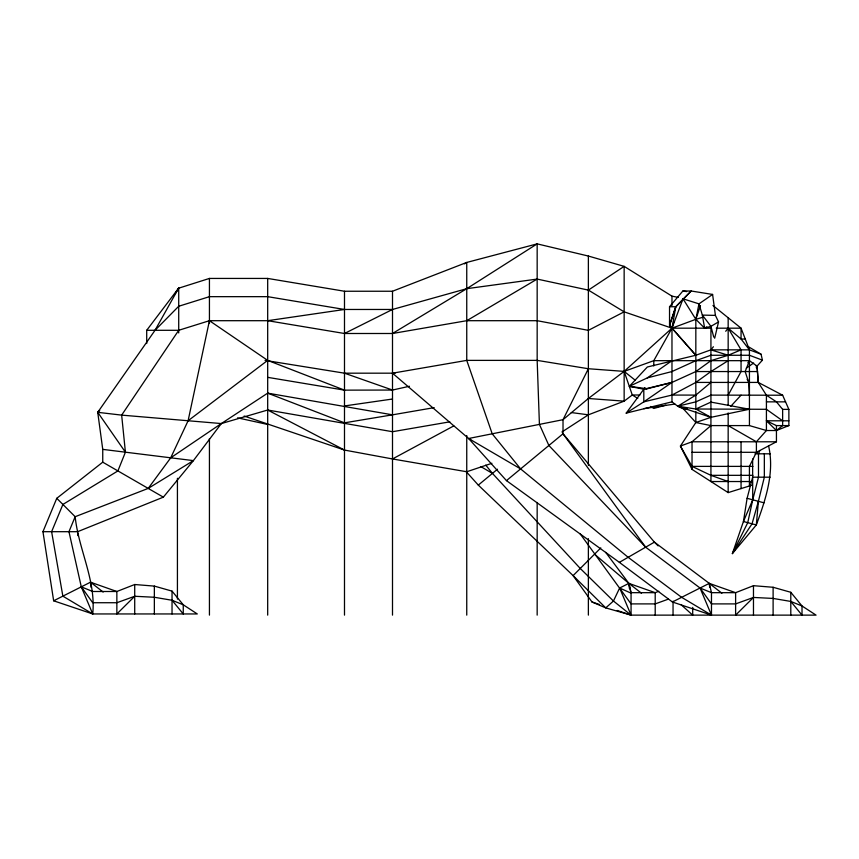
<?xml version="1.0" encoding="UTF-8"?>
<svg xmlns="http://www.w3.org/2000/svg" width="859" height="859" viewBox="0 0 859 859"><rect width="100%" height="100%" fill="white"/><g stroke="black" fill="none" stroke-linecap="round" stroke-linejoin="round"><path stroke-width="1.29" d="M178.704 288.184L209.435 278.434L267.686 278.434L344.491 291.244L392.499 291.244L466.748 262.435L537.165 243.87L588.372 256.046L624.149 266.365L671.974 296.151L678.256 297.386M764.338 453.81L764.338 477.185L758.39 501.323L756.328 524.967L732.362 553.636L743.432 521.51L752.742 499.809L758.486 477.185L758.486 453.81L759.839 450.503M752.645 459.007L752.645 477.185L747.105 498.295L743.432 521.51L756.328 524.967C765.476 499.874 774.807 472.794 768.58 445.918M725.705 331.273L728.164 328.181L741.059 349.849L728.164 355.261L710.93 360.673L695.833 371.55L671.974 382.427L643.81 389.213L626.2 413.125L643.81 401.851L671.974 395.065L695.833 382.427L758.272 382.427L782.635 395.215L788.873 409.399L788.873 425.592L776.439 430.52L766.421 430.52L749.435 425.592L710.93 425.592L695.833 422.51L683.517 408.97L677.74 406.221L671.974 401.851L671.974 328.181L675.786 306.738L691.184 291.008L712.594 294.433L715.418 315.403L718.543 321.9L714.677 338.253M710.93 382.427L695.833 395.097L677.74 406.221L695.833 409.013L710.93 402.098L749.435 409.238L710.93 417.334L695.833 409.013L695.833 319.312L698.99 303.861L712.594 294.433M172.036 600.269L183.257 613.949L183.257 604.8L172.036 591.121L154.352 586.106L134.713 584.517L116.856 591.497L92.718 591.497L81.294 586.847L92.718 602.728L116.856 602.728L134.713 596.275L154.352 597.263L172.036 600.269L183.257 604.8L197.291 613.949L92.718 613.949L81.294 586.847L68.956 531.689L75.162 516.71L148.199 488.417L170.726 457.804L188.1 420.749L209.435 320.697L267.686 320.697L344.491 309.465L392.499 309.465L466.748 288.678L537.165 279.078L588.372 290.106L624.149 311.838L671.974 328.181L710.93 328.181M758.39 501.323L752.044 523.818L732.362 553.636L747.749 522.669L752.742 499.809L752.645 477.185L770.179 477.185M653.785 365.955L653.785 360.673L671.974 328.181L673.853 321.771M671.974 360.673L647.332 377.885L629.379 386.335L647.332 388.762L671.974 382.427L643.81 401.851L643.81 389.213L629.379 386.335L647.332 367.008L695.833 355.261L669.537 325.378L675.775 306.738L691.184 291.008L682.862 291.008L669.537 306.738L669.537 325.378L695.833 355.261L710.93 349.849L749.435 349.849L761.053 354.209L762.427 360.157L757.047 366.106L758.272 382.427L766.421 395.204L776.439 401.851L782.635 409.367L782.635 425.592L776.439 430.52L766.421 420.803L788.873 420.803M669.537 325.378L675.786 306.738L669.537 306.738M265.034 360.383L344.491 373.182L392.499 373.182L468.606 438.498L563.021 419.686L588.372 398.49L624.149 371.389L671.974 328.181L695.833 319.312L700.482 305.632M671.974 328.181L683.023 298.814L698.99 303.861L702.34 315.092L704.638 328.181L710.93 326.345L718.543 321.9M409.432 386.26L392.499 390.05L344.491 390.147L267.686 360.383L209.435 320.697L178.715 330.296L121.656 415.122L125.414 452.188L117.898 470.925L62.9 504.448L51.615 531.689L62.868 596.157L92.718 613.949C96.154 580.351 78.588 549.62 75.162 516.71L56.769 498.317L102.747 462.174L102.747 449.375L97.733 412.32L155.028 330.296L178.715 288.044L178.715 332.938M92.718 613.949L53.655 600.806L42.95 531.689L56.769 498.317M751.754 485.26L728.164 492.604L692.032 469.39L680.414 446.068L695.833 422.51L710.93 417.334L677.74 406.221L695.833 401.851L710.93 395.119L766.421 395.204L766.421 430.52L756.403 441.784L756.403 452.306L749.435 466.383L749.435 485.99M758.272 382.427L757.047 366.106L749.435 360.673L653.785 360.673L624.149 371.389L588.372 368.736L563.021 419.686L563.021 433.774L645.646 547.183L700.053 588.018L711.477 592.678L735.615 592.678L753.472 585.688L773.111 587.277L790.795 592.291L802.016 605.982L816.05 615.13L631.064 615.13L605.756 607.893L592.001 601.987L573.103 575.616L478.302 485.099L465.975 471.387M728.164 395.151L741.059 371.55L741.059 349.849M175.172 293.595L178.715 288.044L146.706 330.296L146.706 343.525M434.192 407.638L392.499 414.833L267.686 393.143L221.332 423.562L193.393 460.617L163.35 497.157L77.632 531.689L42.95 531.689M747.91 362.648L749.435 360.673L745.172 371.55L748.694 382.427L749.435 395.183M713.389 346.757L710.93 349.849L728.164 355.261M730.741 406.35L741.059 395.172M155.028 330.296L178.715 306.266L209.435 296.666L267.686 296.666L344.491 309.465M600.806 547.913L573.103 575.616L605.756 607.893L613.444 601.021L619.64 588.018L628.852 583.368L655.202 592.678L658.767 591.282M134.713 596.275L116.856 613.949L116.856 591.497L90.506 582.198L53.655 600.806M790.795 601.44L802.016 615.13L802.016 605.982L790.795 601.44L773.111 598.433L753.472 597.445L735.615 615.13L735.615 592.678L709.266 583.368L654.408 542.136L563.021 433.774L506.466 480.621L468.606 438.498L520.608 468.907L628.144 557.298L681.627 597.327L711.477 615.13L711.477 592.678L709.266 583.368L672.414 601.987L619.382 562.355L506.466 480.621M125.414 452.188L97.733 412.32L99.73 410.591M710.93 425.592L692.032 441.784L680.414 446.068L692.032 466.383L710.93 475.328L728.164 481.534M478.302 485.099L497.49 469.207M188.1 420.749L267.686 360.383M753.665 363.003L746.299 368.146M695.833 382.427L710.93 371.55L728.164 360.673M170.726 457.804L221.332 423.562L267.686 410.022L392.499 431.712L449.815 421.833M588.372 290.106L624.149 266.365L624.149 401.153L588.372 414.822L561.926 431.991M706.807 326.785L704.638 328.181L695.833 319.312L683.023 298.814M464.504 263.863L466.748 262.435L466.748 360.383L492.207 433.795L520.608 468.907M148.199 488.417L193.393 460.617L102.747 449.375M267.686 320.697L344.491 333.496L392.499 333.496L466.748 288.678L537.165 243.87L537.165 360.383L539.42 424.389L548.88 445.488L645.646 547.183M392.499 333.496L466.748 320.697L537.165 279.078M619.382 562.355L654.408 542.136L658.134 545.873M244.139 416.046L344.491 450.073L392.499 458.953L453.788 425.903M692.032 452.306L756.403 452.306L776.439 441.784L776.439 425.592L766.421 420.803M624.149 311.838L588.372 330.35L537.165 320.697L466.748 320.697M344.491 333.496L392.499 309.465M668.291 599.163L655.202 603.898L631.064 603.898L579.932 533.546M753.472 597.445L735.615 603.898L711.477 603.898L700.053 588.018L711.477 615.13L672.414 601.987M491.896 463.302L466.748 471.752L392.499 458.953M695.833 319.312L703.113 317.186M665.908 405.126L653.785 408.444L650.617 406.468M647.332 377.885L671.974 371.55L695.833 360.673L710.93 355.261L749.435 355.261L762.427 360.157M626.2 413.125L671.974 401.851M392.499 414.833L344.491 422.832L267.686 393.143M643.81 408.648L674.863 404.041M344.491 405.942L392.499 399.027M716.234 328.181L741.059 328.181L749.435 349.849L749.435 425.592M146.706 330.296L178.715 330.296M745.247 339.015L741.059 339.015L728.164 328.181M695.833 371.55L757.552 371.55M766.421 401.851L785.556 401.851M776.439 425.592L788.873 425.592M776.439 441.784L692.032 441.784L692.032 469.39M754.986 453.81L770.179 453.81M692.032 466.383L752.913 466.383M710.93 475.328L752.913 475.328M751.883 481.534L710.93 481.534L710.93 329.384M605.692 552.369L628.852 583.368L631.064 592.678L655.202 592.678L655.202 615.13M639.88 395.011L632.288 395L624.149 401.153L588.372 398.49M671.974 395.065L695.833 395.097M766.421 395.204L782.635 395.215M395.151 373.193L392.499 373.182L466.748 360.383L537.165 360.383L588.372 368.736M683.517 408.97L687.211 408.981M695.833 409.013L766.421 409.303L782.635 420.803M782.635 409.367L788.873 409.399M715.418 315.403L702.34 315.092L710.93 326.345L713.754 337.115M221.332 423.562L121.656 415.122L97.733 412.32M571.299 412.556L588.372 414.822M682.862 291.008L686.642 291.609M267.686 377.348L344.491 390.147M237.589 417.85L267.686 424.464M747.105 498.295L764.038 502.837M749.435 481.534L751.754 482.296M592.001 601.987L599.561 604.521M617.202 610.459L631.064 615.13L631.064 592.678M344.491 373.182L392.499 390.05M267.686 410.022L344.491 450.073M728.164 425.592L756.403 441.784M102.747 462.174L163.35 497.157M480.879 466.63L492.443 473.395L580.255 568.465L613.444 601.021L631.064 615.13L619.64 588.018L631.064 593.15L628.852 583.368L594.546 554.173M748.168 346.574L761.053 354.209M628.767 613.755L631.064 615.13M637.765 398.426L632.288 395L624.149 371.389L635.392 380.354M468.606 438.498L470.796 439.958M756.403 452.306L758.486 453.81M721.914 593.225L709.266 583.368L709.684 587.223M641.501 593.225L628.852 583.368L629.4 588.501M103.155 592.055L90.506 582.198L91.054 587.331M644.583 387.699L646.623 389.32M712.959 305.493L741.059 328.181L741.059 339.015L749.435 349.849M680.908 604.521L692.698 615.13L692.698 607.42M485.754 465.127L492.443 473.395M747.147 379.453L749.435 382.427M77.718 532.999L77.89 535.629M790.795 592.291L790.795 615.13M773.111 587.277L773.111 615.13M756.403 365.504L756.403 367.92M753.472 585.688L753.472 615.13M741.059 441.784L741.059 488.588M728.164 317.766L728.164 405.33M728.164 412.943L728.164 492.604M695.833 411.472L695.833 422.51M673.048 601.236L673.048 615.13M671.974 296.151L671.974 305.493M588.372 256.046L588.372 465.353M588.372 538.647L588.372 615.13M537.165 502.461L537.165 615.13M466.748 435.534L466.748 615.13M392.499 291.244L392.499 615.13M344.491 291.244L344.491 615.13M267.686 278.434L267.686 615.13M209.435 278.434L209.435 323.338M209.435 438.605L209.435 615.13M177.426 478.291L177.426 599.12M172.036 591.121L172.036 613.949M154.352 586.106L154.352 613.949M134.713 584.517L134.713 613.949"/></g></svg>
